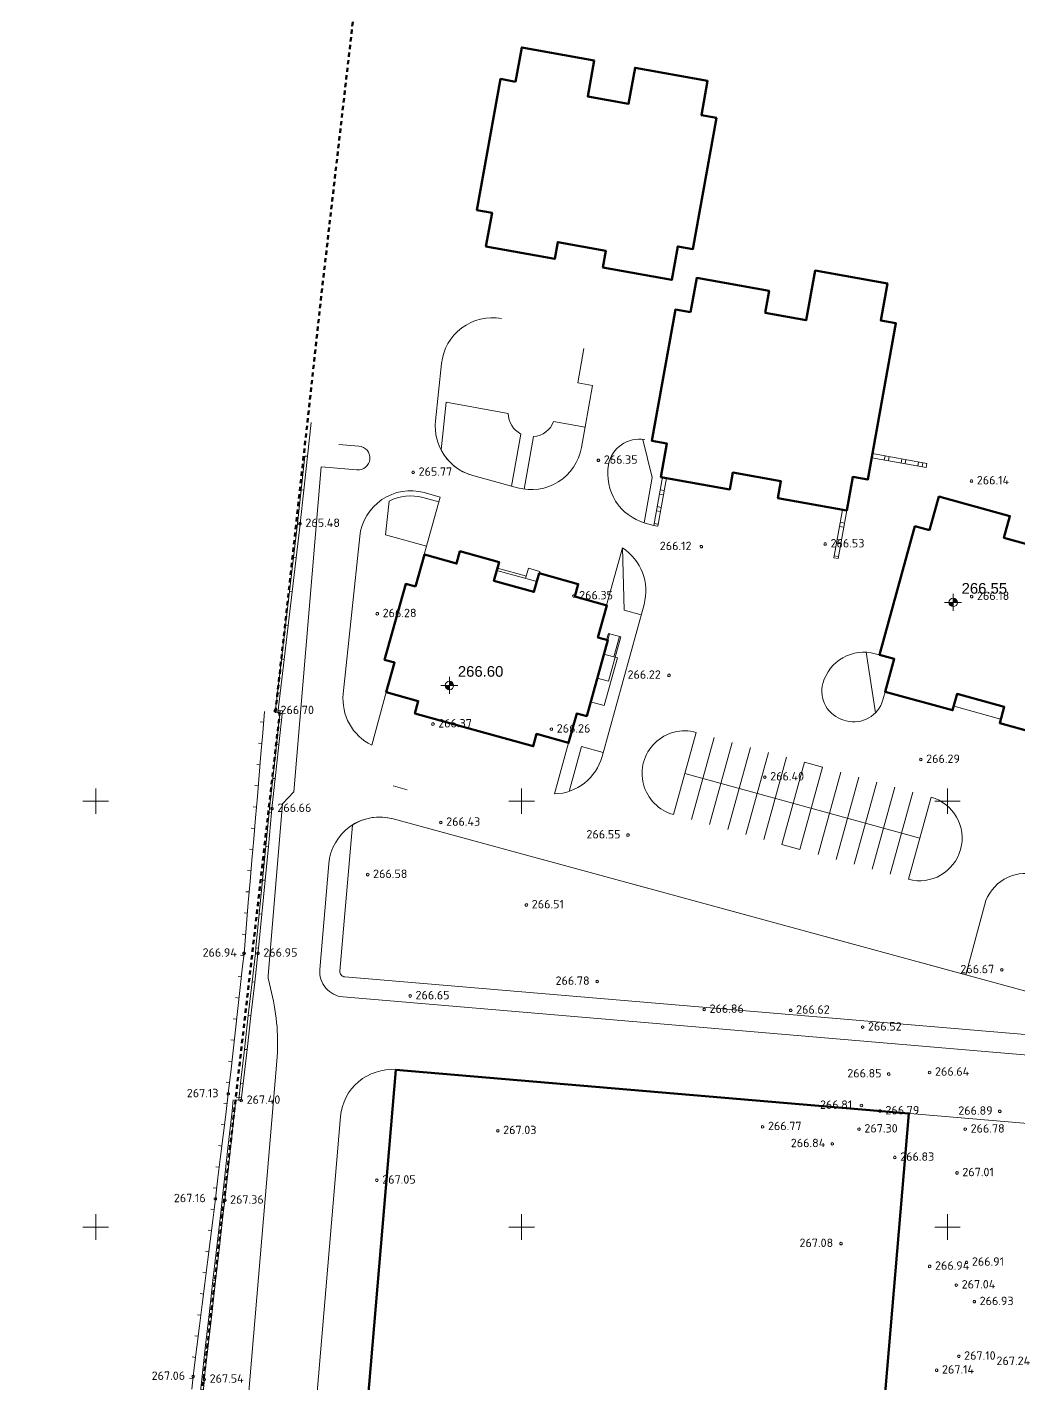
# Model space of a CAD drawing. Header units: millimetres. Extents: x -1422098 to 159246, y 52914 to 701814.
# Drawn here: x -472232 to -355799, y 418739 to 578012 of the extents above; entities that cross this region are included whole.
import ezdxf

# ---------------------------------------------------------------- set-up
doc = ezdxf.new("R2010")
doc.units = ezdxf.units.MM
doc.header["$MEASUREMENT"] = 0
doc.linetypes.add('Невидимая (1_500)', pattern=[900, 500, -400])
for name, color, linetype in [('! Вiдмiтки', 7, 'Continuous'), ('! ГП.Лінії Газони', 7, 'Continuous'), ('! ГП.Лінії Дороги', 7, 'Continuous'), ('! ГП.Споруди', 7, 'Continuous'), ('! Засічки Координатні', 7, 'Continuous'), ('! МЕЖА', 7, 'Continuous'), ('! МЕЖА для КОНКУРСУ', 7, 'Continuous'), ('! Огорожi', 7, 'Continuous'), ('Маркер - Разрез', 7, 'Continuous')]:
    doc.layers.add(name, color=color, linetype=linetype)
doc.styles.add('СГЕНЕРИР_СТИЛЬ_1', font='ARIALUNI.TTF')
doc.styles.add('СГЕНЕРИР_СТИЛЬ_2', font='ARIALUNI.TTF')

msp = doc.modelspace()

# ---------------------------------------------------------------- hatches: boundary and pattern name
at = {"layer": 'Маркер - Разрез', "linetype": 'Continuous', "lineweight": 13, "true_color": 0x444444}
for points in [[(-363520, 510482), (-364020, 510482), (-363982, 510291), (-363873, 510129), (-363711, 510020), (-363520, 509982)], [(-363520, 510482), (-363020, 510482), (-363058, 510674), (-363166, 510836), (-363329, 510944), (-363520, 510982)], [(-422663, 500733), (-423163, 500733), (-423125, 500542), (-423017, 500380), (-422855, 500271), (-422663, 500233)], [(-422663, 500733), (-422163, 500733), (-422201, 500925), (-422310, 501087), (-422472, 501195), (-422663, 501233)]]:
    msp.add_hatch(color=250, dxfattribs=at).paths.add_polyline_path(points)

# ---------------------------------------------------------------- linework, layer by layer
at = {"layer": '! Вiдмiтки', "color": 250, "linetype": 'Continuous', "lineweight": 13, "true_color": 0x444444, "flags": 128}
for points in [[(-405164, 527304), (-405094, 527284), (-405044, 527234), (-405014, 527154), (-405044, 527084), (-405094, 527024), (-405164, 527004), (-405244, 527024), (-405294, 527084), (-405324, 527154), (-405294, 527234), (-405244, 527284)], [(-426904, 525894), (-426824, 525874), (-426774, 525824), (-426754, 525744), (-426774, 525674), (-426824, 525614), (-426904, 525594), (-426984, 525614), (-427034, 525674), (-427054, 525744), (-427034, 525824), (-426984, 525874)], [(-361364, 524874), (-361294, 524854), (-361234, 524794), (-361214, 524724), (-361234, 524644), (-361294, 524594), (-361364, 524574), (-361444, 524594), (-361494, 524644), (-361514, 524724), (-361494, 524794), (-361444, 524854)], [(-440194, 519874), (-440114, 519854), (-440064, 519794), (-440044, 519724), (-440064, 519644), (-440114, 519594), (-440194, 519574), (-440274, 519594), (-440324, 519644), (-440344, 519724), (-440324, 519794), (-440274, 519854)], [(-393084, 517174), (-393014, 517154), (-392954, 517104), (-392934, 517024), (-392954, 516954), (-393014, 516894), (-393084, 516874), (-393164, 516894), (-393214, 516954), (-393234, 517024), (-393214, 517104), (-393164, 517154)], [(-378534, 517474), (-378464, 517454), (-378404, 517404), (-378384, 517324), (-378404, 517254), (-378464, 517204), (-378534, 517184), (-378614, 517204), (-378664, 517254), (-378684, 517324), (-378664, 517404), (-378614, 517454)], [(-408054, 511384), (-407974, 511354), (-407924, 511304), (-407904, 511234), (-407924, 511154), (-407974, 511104), (-408054, 511084), (-408124, 511104), (-408184, 511154), (-408204, 511234), (-408184, 511304), (-408124, 511354)], [(-361344, 511314), (-361274, 511294), (-361214, 511234), (-361194, 511164), (-361214, 511084), (-361274, 511034), (-361344, 511014), (-361424, 511034), (-361474, 511084), (-361494, 511164), (-361474, 511234), (-361424, 511294)], [(-431124, 509294), (-431044, 509274), (-430994, 509214), (-430974, 509144), (-430994, 509064), (-431044, 509014), (-431124, 508994), (-431204, 509014), (-431254, 509064), (-431274, 509144), (-431254, 509214), (-431204, 509274)], [(-396874, 502064), (-396804, 502044), (-396744, 501984), (-396724, 501914), (-396744, 501834), (-396804, 501784), (-396874, 501764), (-396954, 501784), (-397004, 501834), (-397024, 501914), (-397004, 501984), (-396954, 502044)], [(-443114, 497914), (-443034, 497894), (-442984, 497844), (-442964, 497764), (-442984, 497694), (-443034, 497634), (-443114, 497614), (-443184, 497634), (-443244, 497694), (-443264, 497764), (-443244, 497844), (-443184, 497894)], [(-424594, 496344), (-424514, 496324), (-424464, 496264), (-424444, 496194), (-424464, 496114), (-424514, 496064), (-424594, 496044), (-424664, 496064), (-424724, 496114), (-424744, 496194), (-424724, 496264), (-424664, 496324)], [(-410684, 495744), (-410604, 495724), (-410554, 495674), (-410534, 495594), (-410554, 495524), (-410604, 495464), (-410684, 495444), (-410754, 495464), (-410814, 495524), (-410834, 495594), (-410814, 495674), (-410754, 495724)], [(-367314, 492184), (-367244, 492164), (-367184, 492114), (-367164, 492034), (-367184, 491964), (-367244, 491904), (-367314, 491884), (-367394, 491904), (-367444, 491964), (-367464, 492034), (-367444, 492114), (-367394, 492164)], [(-385624, 490114), (-385554, 490094), (-385494, 490034), (-385474, 489964), (-385494, 489884), (-385554, 489834), (-385624, 489814), (-385704, 489834), (-385754, 489884), (-385774, 489964), (-385754, 490034), (-385704, 490094)], [(-443484, 486424), (-443414, 486404), (-443354, 486354), (-443334, 486274), (-443354, 486204), (-443414, 486144), (-443484, 486124), (-443564, 486144), (-443614, 486204), (-443634, 486274), (-443614, 486354), (-443564, 486404)], [(-423664, 484794), (-423594, 484774), (-423534, 484714), (-423514, 484644), (-423534, 484564), (-423594, 484514), (-423664, 484494), (-423744, 484514), (-423794, 484564), (-423814, 484644), (-423794, 484714), (-423744, 484774)], [(-401694, 483314), (-401624, 483294), (-401564, 483244), (-401544, 483164), (-401564, 483094), (-401624, 483034), (-401694, 483014), (-401774, 483034), (-401824, 483094), (-401844, 483164), (-401824, 483244), (-401774, 483294)], [(-432244, 478674), (-432174, 478654), (-432114, 478594), (-432094, 478524), (-432114, 478444), (-432174, 478394), (-432244, 478374), (-432324, 478394), (-432374, 478444), (-432394, 478524), (-432374, 478594), (-432324, 478654)], [(-413614, 475104), (-413544, 475084), (-413484, 475034), (-413464, 474964), (-413484, 474884), (-413544, 474834), (-413614, 474814), (-413694, 474834), (-413744, 474884), (-413764, 474964), (-413744, 475034), (-413694, 475084)], [(-446764, 469424), (-446694, 469404), (-446634, 469354), (-446614, 469274), (-446634, 469204), (-446694, 469144), (-446764, 469124), (-446844, 469144), (-446894, 469204), (-446914, 469274), (-446894, 469354), (-446844, 469404)], [(-445134, 469424), (-445054, 469404), (-445004, 469354), (-444984, 469274), (-445004, 469204), (-445054, 469154), (-445134, 469134), (-445204, 469154), (-445264, 469204), (-445284, 469274), (-445264, 469354), (-445204, 469404)], [(-357794, 467494), (-357714, 467474), (-357664, 467414), (-357644, 467344), (-357664, 467264), (-357714, 467214), (-357794, 467194), (-357864, 467214), (-357924, 467264), (-357944, 467344), (-357924, 467414), (-357864, 467474)], [(-405324, 466124), (-405244, 466104), (-405194, 466054), (-405164, 465974), (-405194, 465904), (-405244, 465844), (-405324, 465824), (-405394, 465844), (-405444, 465904), (-405474, 465974), (-405444, 466054), (-405394, 466104)], [(-427264, 464434), (-427184, 464414), (-427134, 464354), (-427114, 464284), (-427134, 464204), (-427184, 464154), (-427264, 464134), (-427334, 464154), (-427394, 464204), (-427414, 464284), (-427394, 464354), (-427334, 464414)], [(-392744, 462834), (-392674, 462814), (-392614, 462764), (-392594, 462684), (-392614, 462614), (-392674, 462554), (-392744, 462534), (-392824, 462554), (-392874, 462614), (-392894, 462684), (-392874, 462764), (-392824, 462814)], [(-382584, 462734), (-382504, 462714), (-382454, 462664), (-382434, 462584), (-382454, 462514), (-382504, 462454), (-382584, 462434), (-382654, 462454), (-382714, 462514), (-382734, 462584), (-382714, 462664), (-382654, 462714)], [(-374144, 460754), (-374064, 460734), (-374014, 460684), (-373994, 460604), (-374014, 460534), (-374064, 460484), (-374144, 460464), (-374214, 460484), (-374274, 460534), (-374294, 460604), (-374274, 460684), (-374214, 460734)], [(-371074, 455254), (-370994, 455234), (-370944, 455184), (-370924, 455104), (-370944, 455034), (-370994, 454974), (-371074, 454954), (-371144, 454974), (-371204, 455034), (-371224, 455104), (-371204, 455184), (-371144, 455234)], [(-366274, 455444), (-366204, 455424), (-366154, 455374), (-366124, 455294), (-366154, 455224), (-366204, 455174), (-366274, 455154), (-366354, 455174), (-366404, 455224), (-366434, 455294), (-366404, 455374), (-366354, 455424)], [(-448614, 452924), (-448544, 452904), (-448484, 452854), (-448464, 452774), (-448484, 452704), (-448544, 452654), (-448614, 452634), (-448694, 452654), (-448744, 452704), (-448764, 452774), (-448744, 452854), (-448694, 452904)], [(-447094, 452154), (-447014, 452134), (-446964, 452084), (-446944, 452004), (-446964, 451934), (-447014, 451874), (-447094, 451854), (-447164, 451874), (-447224, 451934), (-447244, 452004), (-447224, 452084), (-447164, 452134)], [(-374284, 451574), (-374214, 451554), (-374154, 451494), (-374134, 451424), (-374154, 451344), (-374214, 451294), (-374284, 451274), (-374364, 451294), (-374414, 451344), (-374434, 451424), (-374414, 451494), (-374364, 451554)], [(-372094, 450924), (-372014, 450904), (-371964, 450844), (-371944, 450774), (-371964, 450694), (-372014, 450644), (-372094, 450624), (-372164, 450644), (-372224, 450694), (-372244, 450774), (-372224, 450844), (-372164, 450904)], [(-358044, 450884), (-357964, 450864), (-357914, 450804), (-357894, 450734), (-357914, 450654), (-357964, 450604), (-358044, 450584), (-358114, 450604), (-358174, 450654), (-358194, 450734), (-358174, 450804), (-358114, 450864)], [(-416974, 448594), (-416894, 448574), (-416844, 448524), (-416824, 448444), (-416844, 448374), (-416894, 448314), (-416974, 448294), (-417044, 448314), (-417104, 448374), (-417124, 448444), (-417104, 448524), (-417044, 448574)], [(-385884, 449064), (-385814, 449044), (-385754, 448994), (-385734, 448914), (-385754, 448844), (-385814, 448784), (-385884, 448764), (-385964, 448784), (-386014, 448844), (-386034, 448914), (-386014, 448994), (-385964, 449044)], [(-374564, 448794), (-374494, 448774), (-374434, 448714), (-374414, 448644), (-374434, 448564), (-374494, 448514), (-374564, 448494), (-374644, 448514), (-374694, 448564), (-374714, 448644), (-374694, 448714), (-374644, 448774)], [(-362094, 448784), (-362014, 448764), (-361964, 448704), (-361944, 448634), (-361964, 448554), (-362014, 448504), (-362094, 448484), (-362164, 448504), (-362224, 448554), (-362244, 448634), (-362224, 448704), (-362164, 448764)], [(-377704, 447064), (-377624, 447044), (-377574, 446984), (-377544, 446914), (-377574, 446834), (-377624, 446784), (-377704, 446764), (-377774, 446784), (-377824, 446834), (-377854, 446914), (-377824, 446984), (-377774, 447044)], [(-370364, 445474), (-370284, 445454), (-370234, 445394), (-370214, 445324), (-370234, 445244), (-370284, 445194), (-370364, 445174), (-370434, 445194), (-370494, 445244), (-370514, 445324), (-370494, 445394), (-370434, 445454)], [(-431174, 442794), (-431104, 442774), (-431044, 442714), (-431024, 442644), (-431044, 442564), (-431104, 442514), (-431174, 442494), (-431254, 442514), (-431304, 442564), (-431324, 442644), (-431304, 442714), (-431254, 442774)], [(-363064, 443654), (-362984, 443634), (-362934, 443584), (-362914, 443504), (-362934, 443434), (-362984, 443374), (-363064, 443354), (-363134, 443374), (-363194, 443434), (-363214, 443504), (-363194, 443584), (-363134, 443634)], [(-450134, 440614), (-450054, 440594), (-450004, 440544), (-449984, 440464), (-450004, 440394), (-450054, 440334), (-450134, 440314), (-450204, 440334), (-450264, 440394), (-450284, 440464), (-450264, 440544), (-450204, 440594)], [(-449034, 440434), (-448954, 440414), (-448904, 440364), (-448884, 440284), (-448904, 440214), (-448954, 440154), (-449034, 440134), (-449114, 440154), (-449164, 440214), (-449184, 440284), (-449164, 440364), (-449114, 440414)], [(-376684, 435354), (-376604, 435334), (-376554, 435284), (-376534, 435204), (-376554, 435134), (-376604, 435074), (-376684, 435054), (-376754, 435074), (-376814, 435134), (-376834, 435204), (-376814, 435284), (-376754, 435334)], [(-366274, 432674), (-366204, 432654), (-366144, 432594), (-366124, 432524), (-366144, 432444), (-366204, 432394), (-366274, 432374), (-366354, 432394), (-366404, 432444), (-366424, 432524), (-366404, 432594), (-366354, 432654)], [(-361944, 433154), (-361864, 433134), (-361814, 433074), (-361794, 433004), (-361814, 432924), (-361864, 432874), (-361944, 432854), (-362014, 432874), (-362074, 432924), (-362094, 433004), (-362074, 433074), (-362014, 433134)], [(-363144, 430474), (-363064, 430454), (-363014, 430404), (-362984, 430324), (-363014, 430254), (-363064, 430194), (-363144, 430174), (-363214, 430194), (-363264, 430254), (-363294, 430324), (-363264, 430404), (-363214, 430454)], [(-361034, 428534), (-360954, 428514), (-360904, 428464), (-360884, 428384), (-360904, 428314), (-360954, 428254), (-361034, 428234), (-361114, 428254), (-361164, 428314), (-361184, 428384), (-361164, 428464), (-361114, 428514)], [(-362854, 422124), (-362774, 422104), (-362724, 422044), (-362704, 421974), (-362724, 421904), (-362774, 421844), (-362854, 421824), (-362924, 421844), (-362984, 421904), (-363004, 421974), (-362984, 422044), (-362924, 422104)], [(-365454, 420484), (-365384, 420464), (-365324, 420404), (-365304, 420334), (-365324, 420254), (-365384, 420204), (-365454, 420184), (-365534, 420204), (-365584, 420254), (-365604, 420334), (-365584, 420404), (-365534, 420464)], [(-452744, 419744), (-452674, 419724), (-452614, 419674), (-452594, 419594), (-452614, 419524), (-452674, 419464), (-452744, 419444), (-452824, 419464), (-452874, 419524), (-452894, 419594), (-452874, 419674), (-452824, 419724)], [(-451434, 419404), (-451354, 419384), (-451304, 419334), (-451284, 419264), (-451304, 419184), (-451354, 419134), (-451434, 419114), (-451504, 419134), (-451564, 419184), (-451584, 419264), (-451564, 419334), (-451504, 419384)]]:
    msp.add_lwpolyline(points, close=True, dxfattribs=at)
at = {"layer": '! ГП.Лінії Газони', "color": 92, "linetype": 'Continuous', "lineweight": 13, "true_color": 0x00d200, "flags": 128}
for points in [[(-414276, 530246, -0.2771219), (-415745, 532666), (-423047, 533979), (-423636, 528382, 0.2081475), (-419911, 525374), (-415377, 524124)], [(-345096, 462147), (-345370, 458923), (-434929, 466518, -0.4142136), (-435503, 467198), (-434049, 484344, -0.2107747), (-429260, 485066)]]:
    msp.add_lwpolyline(points, format="xyb", close=True, dxfattribs=at)
msp.add_lwpolyline([(-406732, 531046), (-410422, 531709, -0.2891213), (-412764, 529940), (-413874, 523766)], format="xyb", dxfattribs=at)
at = {"layer": '! ГП.Лінії Дороги', "color": 250, "linetype": 'Continuous', "lineweight": 20, "true_color": 0x444444}
for p, q in [((-398849, 525160), (-399964, 529619)), ((-372988, 527943), (-373077, 527451)), ((-373077, 527451), (-366679, 526300)), ((-372988, 527943), (-366591, 526793)), ((-371512, 527677), (-371600, 527185)), ((-371020, 527589), (-371108, 527097)), ((-369544, 527323), (-369632, 526831)), ((-369051, 527235), (-369140, 526743)), ((-367575, 526970), (-367664, 526477)), ((-367083, 526881), (-367171, 526389)), ((-366679, 526300), (-366591, 526793)), ((-399806, 519834), (-398849, 525160)), ((-397656, 525164), (-398671, 519519)), ((-397164, 525075), (-398179, 519431)), ((-397164, 525075), (-397656, 525164)), ((-425767, 522787), (-423914, 522271)), ((-425613, 516101), (-423753, 522849)), ((-425606, 523365), (-423753, 522849)), ((-397518, 523107), (-398010, 523195)), ((-397430, 523599), (-397922, 523687)), ((-429729, 522363), (-430145, 518400)), ((-397872, 521138), (-398364, 521227)), ((-397783, 521630), (-398276, 521719)), ((-376508, 521362), (-377523, 515717)), ((-376016, 521273), (-377031, 515629)), ((-376016, 521273), (-376508, 521362)), ((-398671, 519519), (-399657, 519791)), ((-398179, 519431), (-398671, 519519)), ((-398137, 519662), (-398629, 519750)), ((-376370, 519305), (-376862, 519393)), ((-376282, 519797), (-376774, 519885)), ((-435121, 499753), (-433181, 518212)), ((-425347, 517065), (-430145, 518400)), ((-376635, 517828), (-377128, 517917)), ((-404206, 510143), (-402349, 516882)), ((-402349, 516882), (-402151, 509571)), ((-376724, 517336), (-377216, 517425)), ((-417012, 514513), (-413623, 513570)), ((-413367, 514490), (-413703, 513283)), ((-413367, 514490), (-412055, 514125)), ((-377031, 515629), (-377523, 515717)), ((-376989, 515860), (-377481, 515948)), ((-417092, 514227), (-412391, 512918)), ((-412055, 514125), (-412117, 513902)), ((-399805, 510239), (-404724, 492392)), ((-400133, 509010), (-402151, 509571)), ((-404201, 506093), (-403991, 506845)), ((-404056, 506053), (-403847, 506805)), ((-402546, 506443), (-403991, 506845)), ((-403994, 501240), (-402546, 506443)), ((-402691, 506483), (-403361, 504074)), ((-402928, 503954), (-404517, 504396)), ((-402928, 503954), (-404483, 498366)), ((-373739, 504633), (-372635, 497515)), ((-372173, 504326), (-372655, 504459)), ((-403994, 501240), (-405295, 501602)), ((-431779, 493731), (-430067, 499943)), ((-406072, 498808), (-404483, 498366)), ((-371767, 499028), (-371501, 499992)), ((-363569, 498324), (-357804, 496735)), ((-376071, 496584), (-376360, 496663)), ((-410313, 487990), (-408660, 493986)), ((-396345, 485575), (-393688, 495216)), ((-407137, 493562), (-408602, 488298)), ((-407137, 493562), (-404605, 492857)), ((-383618, 482067), (-380961, 491708)), ((-381497, 481483), (-378840, 491123)), ((-378840, 491123), (-380961, 491708)), ((-427625, 488492), (-429239, 488937)), ((-368772, 477975), (-366114, 487615)), ((-381497, 481483), (-383618, 482067))]:
    msp.add_line(p, q, dxfattribs=at)
at = {"layer": '! ГП.Лінії Дороги', "color": 250, "linetype": 'Continuous', "lineweight": 20, "true_color": 0x444444, "flags": 128}
for points in [[(-416546, 543800, 0.4358078), (-423575, 538522), (-424283, 531785, 0.3668866), (-419911, 525374), (-414662, 523927, 0.4411492), (-407162, 528650), (-405850, 535947), (-407580, 536258), (-406858, 540273)], [(-435634, 529025), (-433278, 528825, -1), (-433514, 526035), (-437695, 526390)], [(-437695, 526390), (-440929, 488244), (-442239, 486834), (-443947, 466684, 0.0811736), (-443910, 466202), (-443535, 464664, -0.0811736), (-442911, 456624), (-454347, 321770), (-457248, 290401, -0.0449927), (-468634, 228578), (-470033, 223561)], [(-308283, 489504, -0.5399067), (-306826, 484703), (-326318, 461348, -0.2446984), (-339102, 456013), (-435129, 464156, -0.4142136), (-437865, 467399), (-436815, 479784, -0.4683588), (-429260, 485066), (-362039, 466761), (-359668, 475466, -0.40058), (-353387, 478401), (-349135, 493827), (-350138, 494103)], [(-350928, 393385), (-348477, 422282), (-353460, 422704), (-352192, 437650), (-347210, 437228), (-346500, 445600, 0.4142144), (-349236, 448843), (-428947, 455603, 0.4142136), (-435433, 450131), (-446375, 321094)]]:
    msp.add_lwpolyline(points, format="xyb", dxfattribs=at)
at = {"layer": '! ГП.Лінії Дороги', "color": 250, "linetype": 'Continuous', "lineweight": 20, "true_color": 0x444444}
for centre, radius, start, end in [((-400374, 525991), 3652, 79.80849, 169.8082), ((-398063, 525575), 6000, 169.8082, 254.58965), ((-427214, 517584), 6000, 74.44826, 174), ((-427214, 517584), 5400, 74.44826, 117.74875), ((-405589, 511833), 6000, 344.58965, 57.31), ((-373984, 499639), 5000, 74.58965, 164.58965), ((-375430, 500037), 3500, 164.58965, 254.58965), ((-429154, 499126), 6000, 174, 244.0589), ((-375141, 499958), 3500, 254.58965, 344.58965), ((-395035, 490401), 5000, 74.37415, 254.80515), ((-410508, 493987), 6000, 271.86489, 344.58965), ((-367461, 482800), 5000, 254.80515, 74.37415)]:
    msp.add_arc(centre, radius, start, end, dxfattribs=at)
at = {"layer": '! ГП.Споруди', "color": 250, "linetype": 'Continuous', "lineweight": 100, "true_color": 0x444444, "flags": 128}
for points in [[(-414884, 571605), (-416655, 571923), (-419426, 556510), (-417655, 556192), (-418362, 552255), (-410282, 550802), (-409928, 552771), (-404279, 551755), (-404633, 549786), (-396552, 548334), (-395844, 552271), (-394073, 551952), (-391302, 567365), (-393073, 567684), (-392348, 571719), (-400852, 573248), (-401612, 569016), (-406415, 569879), (-405655, 574111), (-414158, 575640)], [(-394348, 544544), (-396119, 544862), (-398890, 529450), (-397119, 529131), (-397827, 525194), (-389746, 523741), (-389392, 525710), (-383743, 524694), (-384097, 522726), (-376016, 521273), (-375308, 525210), (-373537, 524891), (-370235, 543257), (-372007, 543576), (-371228, 547906), (-379732, 549435), (-380779, 543608), (-385582, 544472), (-385119, 547050), (-393622, 548579)], [(-366277, 518945), (-368012, 519423), (-372173, 504326), (-370438, 503848), (-371501, 499992), (-363586, 497810), (-363055, 499738), (-357521, 498213), (-358052, 496285), (-350138, 494103), (-349075, 497959), (-347339, 497481), (-342381, 515470), (-344116, 515949), (-342947, 520190), (-351276, 522486), (-352849, 516779), (-357554, 518076), (-356858, 520602), (-365187, 522898)], [(-426619, 512332), (-427775, 512654), (-430257, 503733), (-429101, 503412), (-430067, 499943), (-426309, 498898), (-426712, 497453), (-412819, 493586), (-412417, 495032), (-408660, 493986), (-407695, 497454), (-406539, 497132), (-404056, 506053), (-405212, 506375), (-404167, 510132), (-407924, 511178), (-407522, 512623), (-412117, 513902), (-412726, 511715), (-417427, 513023), (-416818, 515210), (-421414, 516489), (-421816, 515044), (-425573, 516090)]]:
    msp.add_lwpolyline(points, close=True, dxfattribs=at)
at = {"layer": '! Засічки Координатні', "color": 92, "linetype": 'Continuous', "lineweight": 13, "true_color": 0x00d200, "flags": 128}
for points in [[(-464174, 485644), (-464174, 488644)], [(-464174, 485644), (-464174, 488644)], [(-414174, 485644), (-414174, 488644)], [(-414174, 485644), (-414174, 488644)], [(-364174, 485644), (-364174, 488644)], [(-364174, 485644), (-364174, 488644)], [(-465674, 487144), (-464174, 487144)], [(-464174, 487144), (-462674, 487144)], [(-415674, 487144), (-414174, 487144)], [(-414174, 487144), (-412674, 487144)], [(-365674, 487144), (-364174, 487144)], [(-364174, 487144), (-362674, 487144)], [(-464174, 438644), (-464174, 435644)], [(-464174, 438644), (-464174, 435644)], [(-414174, 438644), (-414174, 435644)], [(-414174, 438644), (-414174, 435644)], [(-364174, 438644), (-364174, 435644)], [(-364174, 438644), (-364174, 435644)], [(-464174, 437144), (-465674, 437144)], [(-462674, 437144), (-464174, 437144)], [(-414174, 437144), (-415674, 437144)], [(-412674, 437144), (-414174, 437144)], [(-364174, 437144), (-365674, 437144)], [(-362674, 437144), (-364174, 437144)]]:
    msp.add_lwpolyline(points, dxfattribs=at)
at = {"layer": '! МЕЖА', "color": 231, "linetype": 'Невидимая (1_500)', "lineweight": 80, "true_color": 0xff68cd, "flags": 128}
msp.add_lwpolyline([(-438159, 701814), (-451184, 621244), (-429179, 620505), (-437574, 547554), (-443084, 497554), (-442575, 497499), (-453884, 398566), (-449797, 398042), (-462084, 288244), (-466084, 279204), (-466264, 278104), (-460397, 276776), (-461774, 271604), (-462740, 267474), (-477604, 196424), (-483844, 191074), (-491834, 150024), (-504104, 83404), (-492294, 80154), (-467144, 73054), (-457554, 103824), (-453054, 108704), (-391704, 92054), (-342095, 83880), (-341164, 93974), (-339274, 95734), (-326444, 92794), (-306064, 88574), (-304651, 95440), (-303804, 100674), (-301494, 113024), (-297244, 120304), (-296696, 128433), (-296674, 128654), (-258024, 124474), (-207904, 117794), (-136344, 107524), (-136248, 66759), (-67934, 52914), (-45094, 162024), (-21934, 156644), (-17864, 156379), (-11396, 189162), (-11396, 360461), (-9304, 395704), (-5364, 394964), (14516, 392774), (29926, 391514), (50926, 389794), (59926, 388174), (61526, 386744), (66826, 370654), (71336, 371204), (85216, 374044), (140116, 388854), (140696, 386524), (156242, 391167), (159246, 398824), (159226, 408854), (155376, 415814), (152376, 421774), (143746, 434354), (136186, 444284), (127816, 493914), (73416, 481204), (29696, 519944), (26616, 522454), (26006, 527834), (23726, 528464), (20046, 530534), (15626, 532644), (7106, 545114), (4126, 555544), (5176, 555804), (-6274, 601354), (-4544, 602794), (-11744, 627264), (-10574, 631304), (-13524, 643284), (-59184, 632084), (-63384, 644404), (-66114, 643674), (-69364, 656694), (-89144, 651754), (-88754, 650204), (-108924, 645174), (-109614, 647934), (-109174, 648044), (-110084, 651694), (-118794, 649514), (-118104, 646744), (-115154, 647484), (-114964, 646744), (-113274, 647164), (-112544, 644264), (-134314, 638834), (-134704, 640384), (-154054, 635554), (-156494, 644074), (-186224, 636134), (-189524, 662404), (-187344, 662684), (-189394, 679304), (-197594, 678284), (-198014, 681684), (-253694, 674694), (-253934, 676564), (-279224, 673474), (-313213, 670854), (-395104, 688194)], close=True, dxfattribs=at)
at = {"layer": '! МЕЖА для КОНКУРСУ', "color": 1, "linetype": 'Continuous', "lineweight": 80, "flags": 128}
msp.add_lwpolyline([(-439129, 335534), (-378884, 330425), (-368702, 450494), (-428947, 455603)], close=True, dxfattribs=at)
at = {"layer": '! Огорожi', "color": 250, "linetype": 'Continuous', "lineweight": 20, "true_color": 0x444444, "flags": 128}
for points in [[(-438894, 531604), (-439334, 527634)], [(-439634, 527664), (-440064, 523684)], [(-439334, 527634), (-439764, 523654)], [(-439634, 527664), (-439334, 527634)], [(-440064, 523684), (-440494, 519754)], [(-439764, 523654), (-440194, 519724)], [(-440064, 523684), (-439764, 523654)], [(-440494, 519714), (-440964, 515744)], [(-440194, 519674), (-440664, 515704)], [(-440494, 519754), (-440494, 519714)], [(-440494, 519714), (-440194, 519674)], [(-440194, 519724), (-440194, 519674)], [(-440964, 515744), (-441434, 511764)], [(-440664, 515704), (-441134, 511734)], [(-440964, 515744), (-440664, 515704)], [(-441434, 511764), (-441894, 507794)], [(-441134, 511734), (-441604, 507764)], [(-441434, 511764), (-441134, 511734)], [(-441894, 507794), (-442364, 503824)], [(-441604, 507764), (-442064, 503784)], [(-441894, 507794), (-441604, 507764)], [(-442364, 503824), (-442834, 499854)], [(-442064, 503784), (-442534, 499814)], [(-442364, 503824), (-442064, 503784)], [(-442834, 499854), (-443104, 497564)], [(-442834, 499854), (-442534, 499814)], [(-442534, 499814), (-442804, 497524)], [(-444364, 497654), (-444574, 495164)], [(-442804, 497524), (-443104, 497564)], [(-443084, 497554), (-443044, 497854)], [(-443084, 497554), (-442274, 497454)], [(-443044, 497854), (-442244, 497754)], [(-442544, 497784), (-442974, 493804)], [(-442244, 497754), (-442674, 493774)], [(-442544, 497784), (-442244, 497754)], [(-442244, 497754), (-442274, 497454)], [(-444864, 496444), (-444464, 496404)], [(-445074, 493954), (-444674, 493914)], [(-444574, 495164), (-444784, 492674)], [(-442974, 493804), (-443404, 489824)], [(-442674, 493774), (-443104, 489794)], [(-442974, 493804), (-442674, 493774)], [(-444784, 492674), (-444994, 490184)], [(-445284, 491464), (-444884, 491424)], [(-444994, 490184), (-445204, 487684)], [(-443404, 489824), (-443784, 486314)], [(-443104, 489794), (-443484, 486274)], [(-443404, 489824), (-443104, 489794)], [(-445494, 488964), (-445094, 488934)], [(-445204, 487684), (-445414, 485194)], [(-445704, 486474), (-445314, 486444)], [(-443824, 485844), (-444214, 481864)], [(-443534, 485824), (-443914, 481834)], [(-443784, 486304), (-443824, 485844)], [(-443824, 485844), (-443534, 485824)], [(-443484, 486274), (-443534, 485824)], [(-445414, 485194), (-445624, 482704)], [(-445924, 483984), (-445524, 483954)], [(-445624, 482704), (-445834, 480214)], [(-446134, 481494), (-445734, 481464)], [(-444214, 481864), (-444594, 477884)], [(-443914, 481834), (-444304, 477854)], [(-444214, 481864), (-443914, 481834)], [(-445834, 480214), (-446054, 477724)], [(-446344, 479004), (-445944, 478974)], [(-444594, 477884), (-444984, 473904)], [(-444304, 477854), (-444684, 473874)], [(-444594, 477884), (-444304, 477854)], [(-446554, 476514), (-446154, 476484)], [(-446054, 477724), (-446264, 475234)], [(-446264, 475234), (-446474, 472744)], [(-446764, 474024), (-446364, 473984)], [(-444984, 473904), (-445374, 469924)], [(-444684, 473874), (-445074, 469894)], [(-444984, 473904), (-444684, 473874)], [(-446974, 471534), (-446574, 471494)], [(-446474, 472744), (-446684, 470254)], [(-446684, 470254), (-446764, 469274)], [(-445374, 469924), (-445434, 469304)], [(-445374, 469924), (-445074, 469894)], [(-445074, 469894), (-445134, 469274)], [(-447194, 469054), (-446794, 469004)], [(-446764, 469274), (-446934, 467764)], [(-445434, 469314), (-445814, 465954)], [(-445134, 469274), (-445514, 465914)], [(-446934, 467764), (-447214, 465284)], [(-447214, 465284), (-447494, 462794)], [(-447474, 466564), (-447074, 466524)], [(-445814, 465954), (-446264, 461974)], [(-445514, 465914), (-445964, 461944)], [(-445814, 465954), (-445514, 465914)], [(-447754, 464084), (-447354, 464034)], [(-447494, 462794), (-447774, 460314)], [(-446264, 461974), (-446714, 458004)], [(-445964, 461944), (-446414, 457974)], [(-446264, 461974), (-445964, 461944)], [(-447774, 460314), (-448054, 457824)], [(-448034, 461594), (-447634, 461554)], [(-448314, 459114), (-447914, 459074)], [(-448054, 457824), (-448334, 455344)], [(-446714, 458004), (-447164, 454024)], [(-446414, 457974), (-446864, 453994)], [(-446714, 458004), (-446414, 457974)], [(-448584, 456634), (-448194, 456584)], [(-448864, 454144), (-448474, 454104)], [(-448334, 455344), (-448614, 452854)], [(-447164, 454024), (-447384, 452044)], [(-447164, 454024), (-446864, 453994)], [(-446864, 453994), (-447094, 452004)], [(-448614, 452774), (-448914, 450374)], [(-448614, 452854), (-448614, 452774)], [(-447064, 452304), (-447704, 452364)], [(-449154, 451664), (-448764, 451614)], [(-448174, 450744), (-448614, 446774)], [(-448024, 452094), (-448174, 450744)], [(-448174, 450744), (-447884, 450714)], [(-447734, 452064), (-447884, 450714)], [(-447094, 452004), (-447734, 452064)], [(-449464, 449184), (-449064, 449134)], [(-448914, 450374), (-449214, 447894)], [(-447884, 450714), (-448324, 446734)], [(-449214, 447894), (-449524, 445414)], [(-449764, 446704), (-449374, 446654)], [(-448614, 446774), (-449054, 442794)], [(-448324, 446734), (-448764, 442764)], [(-448614, 446774), (-448324, 446734)], [(-449524, 445414), (-449824, 442934)], [(-449824, 442934), (-450134, 440464)], [(-450074, 444224), (-449674, 444174)], [(-449054, 442794), (-449334, 440324)], [(-449054, 442794), (-448764, 442764)], [(-450374, 441744), (-449984, 441694)], [(-448764, 442764), (-449034, 440284)], [(-450134, 440454), (-450444, 437974)], [(-450134, 440464), (-450134, 440454)], [(-449334, 440324), (-449504, 438824)], [(-449034, 440284), (-449204, 438784)], [(-450684, 439264), (-450284, 439214)], [(-449504, 438824), (-449954, 434844)], [(-449204, 438784), (-449654, 434814)], [(-449504, 438824), (-449204, 438784)], [(-450994, 436784), (-450604, 436734)], [(-450444, 437974), (-450754, 435494)], [(-450754, 435494), (-451064, 433014)], [(-449954, 434844), (-450414, 430874)], [(-449954, 434844), (-449654, 434814)], [(-451304, 434304), (-450914, 434254)], [(-449654, 434814), (-450114, 430834)], [(-451614, 431814), (-451224, 431774)], [(-451064, 433014), (-451374, 430524)], [(-451374, 430524), (-451684, 428044)], [(-450414, 430874), (-450864, 426894)], [(-450114, 430834), (-450564, 426864)], [(-450414, 430874), (-450114, 430834)], [(-451924, 429334), (-451534, 429284)], [(-452244, 426854), (-451844, 426804)], [(-451684, 428044), (-451994, 425564)], [(-450864, 426894), (-451314, 422924)], [(-450564, 426864), (-451014, 422894)], [(-450864, 426894), (-450564, 426864)], [(-451994, 425564), (-452304, 423084)], [(-452554, 424374), (-452154, 424324)], [(-452304, 423084), (-452624, 420604)], [(-451314, 422924), (-451734, 419294)], [(-451014, 422894), (-451434, 419264)], [(-451314, 422924), (-451014, 422894)], [(-452864, 421894), (-452464, 421844)], [(-452624, 420604), (-452744, 419594)], [(-453164, 419404), (-452764, 419364)], [(-452744, 419594), (-452894, 418124)], [(-451764, 418944), (-452184, 414964)], [(-451464, 418914), (-451884, 414934)], [(-451734, 419294), (-451764, 418944)], [(-451764, 418944), (-451464, 418914)], [(-451434, 419264), (-451464, 418914)]]:
    msp.add_lwpolyline(points, dxfattribs=at)
at = {"color": 255, "linetype": 'Continuous', "lineweight": 15}
for p, q in [((-391565, 494631), (-394223, 484990)), ((-389444, 494046), (-392102, 484406)), ((-387323, 493461), (-389981, 483821)), ((-385203, 492877), (-387860, 483236)), ((-383082, 492292), (-385739, 482652)), ((-367443, 482795), (-395017, 490396)), ((-376719, 490538), (-379376, 480898)), ((-374598, 489954), (-377255, 480313)), ((-372477, 489369), (-375134, 479729)), ((-370356, 488785), (-373014, 479144)), ((-368235, 488200), (-370893, 478559))]:
    msp.add_line(p, q, dxfattribs=at)
at = {"layer": 'Маркер - Разрез', "color": 250, "linetype": 'Continuous', "lineweight": 13, "true_color": 0x444444}
for p, q in [((-363520, 509482), (-363520, 511482)), ((-364520, 510482), (-362520, 510482)), ((-422663, 499733), (-422663, 501733)), ((-423663, 500733), (-421663, 500733))]:
    msp.add_line(p, q, dxfattribs=at)
for centre in [(-363520, 510482), (-422663, 500733)]:
    msp.add_circle(centre, 500, dxfattribs=at)

# ---------------------------------------------------------------- texts
at = {"layer": '! Вiдмiтки', "color": 250, "linetype": 'Continuous', "lineweight": 13, "true_color": 0x444444, "char_height": 990, "attachment_point": 4, "style": 'СГЕНЕРИР_СТИЛЬ_1'}
for s, insert in [('\\A1;{\\Ftxt.shx;266.35}', (-404537, 527247)), ('\\A1;{\\Ftxt.shx;265.77}', (-426277, 525837)), ('\\A1;{\\Ftxt.shx;266.14}', (-360737, 524828)), ('\\A1;{\\Ftxt.shx;265.48}', (-439567, 519828)), ('\\A1;{\\Ftxt.shx;266.53}', (-377907, 517427)), ('\\A1;{\\Ftxt.shx;266.12}', (-397957, 517117)), ('\\A1;{\\Ftxt.shx;266.35}', (-407427, 511327)), ('\\A1;{\\Ftxt.shx;266.18}', (-360717, 511257)), ('\\A1;{\\Ftxt.shx;266.28}', (-430497, 509237)), ('\\A1;{\\Ftxt.shx;266.22}', (-401747, 502007)), ('\\A1;{\\Ftxt.shx;266.70}', (-442487, 497857)), ('\\A1;{\\Ftxt.shx;266.37}', (-423967, 496287)), ('\\A1;{\\Ftxt.shx;266.26}', (-410057, 495687)), ('\\A1;{\\Ftxt.shx;266.29}', (-366687, 492127)), ('\\A1;{\\Ftxt.shx;266.40}', (-384997, 490068)), ('\\A1;{\\Ftxt.shx;266.66}', (-442857, 486377)), ('\\A1;{\\Ftxt.shx;266.43}', (-423037, 484748)), ('\\A1;{\\Ftxt.shx;266.55}', (-406567, 483257)), ('\\A1;{\\Ftxt.shx;266.58}', (-431617, 478617)), ('\\A1;{\\Ftxt.shx;266.51}', (-412987, 475057)), ('\\A1;{\\Ftxt.shx;266.94}', (-451637, 469378)), ('\\A1;{\\Ftxt.shx;266.95}', (-444507, 469377)), ('\\A1;{\\Ftxt.shx;266.67}', (-362667, 467437)), ('\\A1;{\\Ftxt.shx;266.78}', (-410197, 466077)), ('\\A1;{\\Ftxt.shx;266.65}', (-426637, 464377)), ('\\A1;{\\Ftxt.shx;266.86}', (-392117, 462787)), ('\\A1;{\\Ftxt.shx;266.62}', (-381957, 462687)), ('\\A1;{\\Ftxt.shx;266.52}', (-373517, 460707)), ('\\A1;{\\Ftxt.shx;266.85}', (-375947, 455207)), ('\\A1;{\\Ftxt.shx;266.64}', (-365647, 455408)), ('\\A1;{\\Ftxt.shx;267.13}', (-453487, 452877)), ('\\A1;{\\Ftxt.shx;267.40}', (-446467, 452108)), ('\\A1;{\\Ftxt.shx;266.81}', (-379157, 451517)), ('\\A1;{\\Ftxt.shx;266.79}', (-371467, 450867)), ('\\A1;{\\Ftxt.shx;266.89}', (-362917, 450827)), ('\\A1;{\\Ftxt.shx;266.77}', (-385257, 449017)), ('\\A1;{\\Ftxt.shx;267.30}', (-373937, 448737)), ('\\A1;{\\Ftxt.shx;266.78}', (-361467, 448727)), ('\\A1;{\\Ftxt.shx;267.03}', (-416347, 448547)), ('\\A1;{\\Ftxt.shx;266.84}', (-382577, 447018)), ('\\A1;{\\Ftxt.shx;266.83}', (-369737, 445417)), ('\\A1;{\\Ftxt.shx;267.05}', (-430547, 442737)), ('\\A1;{\\Ftxt.shx;267.01}', (-362437, 443607)), ('\\A1;{\\Ftxt.shx;267.16}', (-455007, 440557)), ('\\A1;{\\Ftxt.shx;267.36}', (-448407, 440387)), ('\\A1;{\\Ftxt.shx;267.08}', (-381557, 435297)), ('\\A1;{\\Ftxt.shx;266.91}', (-361317, 433097)), ('\\A1;{\\Ftxt.shx;266.94}', (-365647, 432628)), ('\\A1;{\\Ftxt.shx;267.04}', (-362517, 430428)), ('\\A1;{\\Ftxt.shx;266.93}', (-360407, 428477)), ('\\A1;{\\Ftxt.shx;267.10}', (-362227, 422067)), ('\\A1;{\\Ftxt.shx;267.14}', (-364827, 420438)), ('\\A1;{\\Ftxt.shx;267.24}', (-358427, 421448)), ('\\A1;{\\Ftxt.shx;267.06}', (-457617, 419697)), ('\\A1;{\\Ftxt.shx;267.54}', (-450807, 419368))]:
    msp.add_mtext(s, dxfattribs=dict(at, insert=insert))
at = {"layer": 'Маркер - Разрез', "color": 250, "lineweight": 13, "true_color": 0x444444, "char_height": 1250, "attachment_point": 7, "style": 'СГЕНЕРИР_СТИЛЬ_2'}
for s, insert in [('\\A1;{\\fArial кирилиця|b0|i0|c0|p34;266.55}', (-362520, 511482)), ('\\A1;{\\fArial кирилиця|b0|i0|c0|p34;266.60}', (-421663, 501733))]:
    msp.add_mtext(s, dxfattribs=dict(at, insert=insert))

doc.saveas('drawing.dxf')
